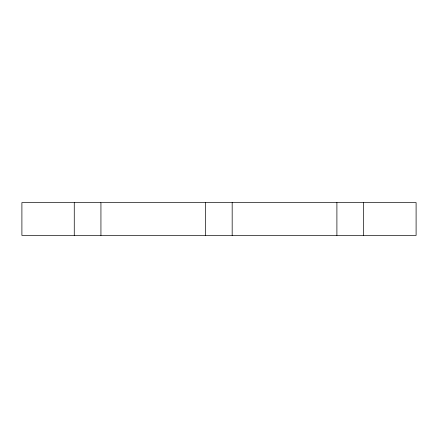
<?xml version="1.0" encoding="UTF-8"?>
<svg xmlns="http://www.w3.org/2000/svg" width="438" height="438" viewBox="0 0 438 438"><rect width="100%" height="100%" fill="white"/><g stroke="black" fill="none" stroke-linecap="round" stroke-linejoin="round"><path stroke-width="0.66" d="M74.372 202.575L100.822 202.575M205.772 202.575L363.458 202.575M363.573 235.425L363.573 202.575L416.1 202.575L416.1 235.425L21.9 235.425L21.9 202.575L74.263 202.575L74.263 235.425M336.899 202.575L336.899 235.425M232.173 202.575L232.173 235.425M205.663 235.425L205.663 202.575L100.937 202.575L100.937 235.425"/></g></svg>
